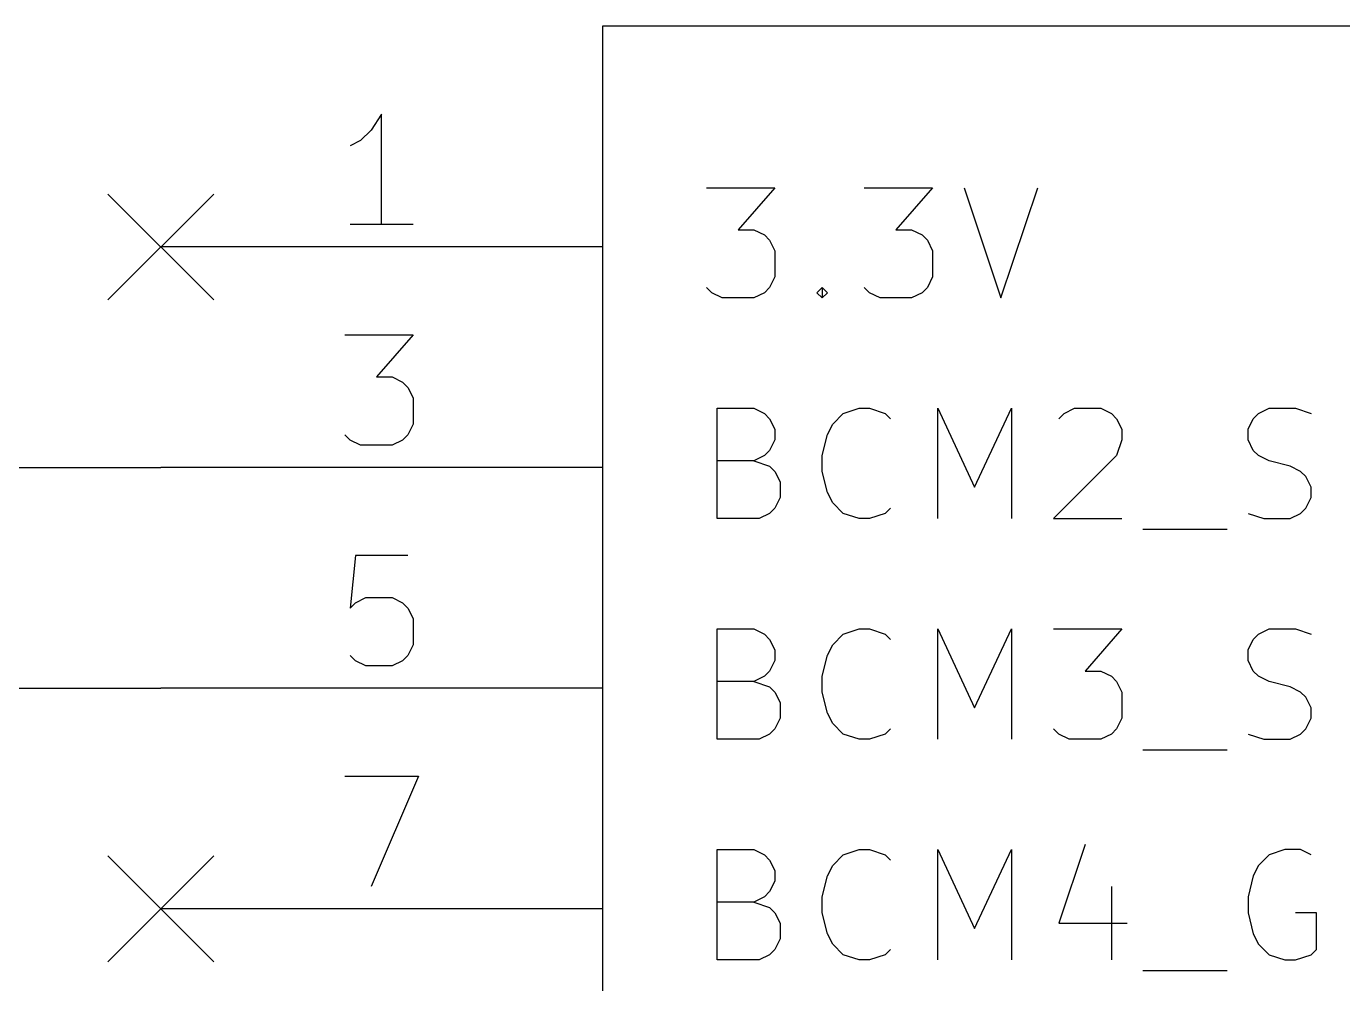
# Model space of a CAD drawing. Extents: x 0.4 to 11.3, y -7.9 to -0.4.
# Drawn here: x 0.889 to 1.485, y -1.384 to -0.95 of the extents above; entities that cross this region are included whole.
import ezdxf

# ---------------------------------------------------------------- set-up
doc = ezdxf.new("R2010")
doc.units = 0
doc.header["$MEASUREMENT"] = 0
for name, color, linetype in [('BLUE2', 5, 'CONTINUOUS'), ('CYAN2', 4, 'CONTINUOUS'), ('GREEN3', 91, 'CONTINUOUS'), ('RED2', 1, 'CONTINUOUS'), ('RED3', 11, 'CONTINUOUS')]:
    doc.layers.add(name, color=color, linetype=linetype)

msp = doc.modelspace()

# ---------------------------------------------------------------- linework, layer by layer
at = {"layer": 'BLUE2', "linetype": 'CONTINUOUS'}
for p, q in [((0.926, -1.026), (0.974, -1.074)), ((0.974, -1.026), (0.926, -1.074)), ((0.926, -1.326), (0.974, -1.374)), ((0.974, -1.326), (0.926, -1.374))]:
    msp.add_line(p, q, dxfattribs=at)
at = {"layer": 'CYAN2', "linetype": 'CONTINUOUS'}
for p, q in [((1.19714, -1.02313), (1.22809, -1.02313)), ((1.19714, -1.02313), (1.22809, -1.02313)), ((1.22809, -1.02313), (1.21143, -1.04218)), ((1.22809, -1.02313), (1.21143, -1.04218)), ((1.26857, -1.02313), (1.29952, -1.02313)), ((1.26857, -1.02313), (1.29952, -1.02313)), ((1.29952, -1.02313), (1.28285, -1.04218)), ((1.29952, -1.02313), (1.28285, -1.04218)), ((1.31381, -1.02313), (1.33047, -1.07313)), ((1.31381, -1.02313), (1.33047, -1.07313)), ((1.33047, -1.07313), (1.34714, -1.02313)), ((1.33047, -1.07313), (1.34714, -1.02313)), ((1.21143, -1.04218), (1.21857, -1.04218)), ((1.21143, -1.04218), (1.21857, -1.04218)), ((1.21857, -1.04218), (1.22333, -1.04456)), ((1.21857, -1.04218), (1.22333, -1.04456)), ((1.28285, -1.04218), (1.29, -1.04218)), ((1.28285, -1.04218), (1.29, -1.04218)), ((1.29, -1.04218), (1.29476, -1.04456)), ((1.29, -1.04218), (1.29476, -1.04456)), ((1.22333, -1.04456), (1.22571, -1.04694)), ((1.22333, -1.04456), (1.22571, -1.04694)), ((1.22571, -1.04694), (1.22809, -1.0517)), ((1.22571, -1.04694), (1.22809, -1.0517)), ((1.29476, -1.04456), (1.29714, -1.04694)), ((1.29476, -1.04456), (1.29714, -1.04694)), ((1.29714, -1.04694), (1.29952, -1.0517)), ((1.29714, -1.04694), (1.29952, -1.0517)), ((1.22809, -1.0517), (1.22809, -1.06361)), ((1.22809, -1.0517), (1.22809, -1.06361)), ((1.29952, -1.0517), (1.29952, -1.06361)), ((1.29952, -1.0517), (1.29952, -1.06361)), ((1.22809, -1.06361), (1.22571, -1.06837)), ((1.22809, -1.06361), (1.22571, -1.06837)), ((1.29952, -1.06361), (1.29714, -1.06837)), ((1.29952, -1.06361), (1.29714, -1.06837)), ((1.19952, -1.07075), (1.19714, -1.06837)), ((1.19952, -1.07075), (1.19714, -1.06837)), ((1.20428, -1.07313), (1.19952, -1.07075)), ((1.20428, -1.07313), (1.19952, -1.07075)), ((1.22333, -1.07075), (1.21857, -1.07313)), ((1.22333, -1.07075), (1.21857, -1.07313)), ((1.22571, -1.06837), (1.22333, -1.07075)), ((1.22571, -1.06837), (1.22333, -1.07075)), ((1.24714, -1.07075), (1.24952, -1.06837)), ((1.24714, -1.07075), (1.24952, -1.06837)), ((1.24952, -1.07313), (1.24714, -1.07075)), ((1.24952, -1.07313), (1.24714, -1.07075)), ((1.24952, -1.06837), (1.2519, -1.07075)), ((1.24952, -1.06837), (1.24952, -1.07313)), ((1.24952, -1.06837), (1.2519, -1.07075)), ((1.24952, -1.06837), (1.24952, -1.07313)), ((1.2519, -1.07075), (1.24952, -1.07313)), ((1.2519, -1.07075), (1.24952, -1.07313)), ((1.27095, -1.07075), (1.26857, -1.06837)), ((1.27095, -1.07075), (1.26857, -1.06837)), ((1.27571, -1.07313), (1.27095, -1.07075)), ((1.27571, -1.07313), (1.27095, -1.07075)), ((1.29476, -1.07075), (1.29, -1.07313)), ((1.29476, -1.07075), (1.29, -1.07313)), ((1.29714, -1.06837), (1.29476, -1.07075)), ((1.29714, -1.06837), (1.29476, -1.07075)), ((1.21857, -1.07313), (1.20428, -1.07313)), ((1.21857, -1.07313), (1.20428, -1.07313)), ((1.29, -1.07313), (1.27571, -1.07313)), ((1.29, -1.07313), (1.27571, -1.07313)), ((1.2019, -1.17313), (1.2019, -1.12313)), ((1.2019, -1.12313), (1.21857, -1.12313)), ((1.2019, -1.17313), (1.2019, -1.12313)), ((1.2019, -1.12313), (1.21857, -1.12313)), ((1.21857, -1.12313), (1.22333, -1.12551)), ((1.21857, -1.12313), (1.22333, -1.12551)), ((1.22333, -1.12551), (1.22571, -1.12789)), ((1.22333, -1.12551), (1.22571, -1.12789)), ((1.25428, -1.13028), (1.25905, -1.12551)), ((1.25428, -1.13028), (1.25905, -1.12551)), ((1.25905, -1.12551), (1.26619, -1.12313)), ((1.25905, -1.12551), (1.26619, -1.12313)), ((1.26619, -1.12313), (1.27095, -1.12313)), ((1.26619, -1.12313), (1.27095, -1.12313)), ((1.27095, -1.12313), (1.27809, -1.12551)), ((1.27095, -1.12313), (1.27809, -1.12551)), ((1.27809, -1.12551), (1.28047, -1.12789)), ((1.27809, -1.12551), (1.28047, -1.12789)), ((1.3019, -1.17313), (1.3019, -1.12313)), ((1.3019, -1.12313), (1.31857, -1.15885)), ((1.3019, -1.17313), (1.3019, -1.12313)), ((1.3019, -1.12313), (1.31857, -1.15885)), ((1.31857, -1.15885), (1.33524, -1.12313)), ((1.31857, -1.15885), (1.33524, -1.12313)), ((1.33524, -1.12313), (1.33524, -1.17313)), ((1.33524, -1.12313), (1.33524, -1.17313)), ((1.35667, -1.12789), (1.35904, -1.12551)), ((1.35667, -1.12789), (1.35904, -1.12551)), ((1.35904, -1.12551), (1.36381, -1.12313)), ((1.35904, -1.12551), (1.36381, -1.12313)), ((1.36381, -1.12313), (1.37571, -1.12313)), ((1.36381, -1.12313), (1.37571, -1.12313)), ((1.37571, -1.12313), (1.38047, -1.12551)), ((1.37571, -1.12313), (1.38047, -1.12551)), ((1.38047, -1.12551), (1.38285, -1.12789)), ((1.38047, -1.12551), (1.38285, -1.12789)), ((1.44476, -1.12789), (1.44714, -1.12551)), ((1.44476, -1.12789), (1.44714, -1.12551)), ((1.44714, -1.12551), (1.4519, -1.12313)), ((1.44714, -1.12551), (1.4519, -1.12313)), ((1.4519, -1.12313), (1.4638, -1.12313)), ((1.4519, -1.12313), (1.4638, -1.12313)), ((1.4638, -1.12313), (1.47095, -1.12551)), ((1.4638, -1.12313), (1.47095, -1.12551)), ((1.22571, -1.12789), (1.22809, -1.13265)), ((1.22571, -1.12789), (1.22809, -1.13265)), ((1.22809, -1.13265), (1.22809, -1.13742)), ((1.22809, -1.13265), (1.22809, -1.13742)), ((1.2519, -1.13504), (1.25428, -1.13028)), ((1.2519, -1.13504), (1.25428, -1.13028)), ((1.38285, -1.12789), (1.38524, -1.13265)), ((1.38285, -1.12789), (1.38524, -1.13265)), ((1.38524, -1.13265), (1.38524, -1.13742)), ((1.38524, -1.13265), (1.38524, -1.13742)), ((1.44238, -1.13265), (1.44476, -1.12789)), ((1.44238, -1.13265), (1.44476, -1.12789)), ((1.44238, -1.13742), (1.44238, -1.13265)), ((1.44238, -1.13742), (1.44238, -1.13265)), ((1.22809, -1.13742), (1.22571, -1.14218)), ((1.22809, -1.13742), (1.22571, -1.14218)), ((1.24952, -1.14456), (1.2519, -1.13504)), ((1.24952, -1.14456), (1.2519, -1.13504)), ((1.38524, -1.13742), (1.38285, -1.14456)), ((1.38524, -1.13742), (1.38285, -1.14456)), ((1.44476, -1.14218), (1.44238, -1.13742)), ((1.44476, -1.14218), (1.44238, -1.13742)), ((1.22333, -1.14456), (1.21857, -1.14694)), ((1.22333, -1.14456), (1.21857, -1.14694)), ((1.22571, -1.14218), (1.22333, -1.14456)), ((1.22571, -1.14218), (1.22333, -1.14456)), ((1.24952, -1.1517), (1.24952, -1.14456)), ((1.24952, -1.1517), (1.24952, -1.14456)), ((1.38285, -1.14456), (1.35428, -1.17313)), ((1.38285, -1.14456), (1.35428, -1.17313)), ((1.44714, -1.14456), (1.44476, -1.14218)), ((1.44714, -1.14456), (1.44476, -1.14218)), ((1.4519, -1.14694), (1.44714, -1.14456)), ((1.4519, -1.14694), (1.44714, -1.14456)), ((1.21857, -1.14694), (1.2019, -1.14694)), ((1.21857, -1.14694), (1.2019, -1.14694)), ((1.21857, -1.14694), (1.22571, -1.14932)), ((1.21857, -1.14694), (1.22571, -1.14932)), ((1.22571, -1.14932), (1.22809, -1.1517)), ((1.22571, -1.14932), (1.22809, -1.1517)), ((1.46143, -1.14932), (1.4519, -1.14694)), ((1.46143, -1.14932), (1.4519, -1.14694)), ((1.46619, -1.1517), (1.46143, -1.14932)), ((1.46619, -1.1517), (1.46143, -1.14932)), ((1.22809, -1.1517), (1.23047, -1.15646)), ((1.22809, -1.1517), (1.23047, -1.15646)), ((1.23047, -1.15646), (1.23047, -1.16361)), ((1.23047, -1.15646), (1.23047, -1.16361)), ((1.2519, -1.16122), (1.24952, -1.1517)), ((1.2519, -1.16122), (1.24952, -1.1517)), ((1.46857, -1.15408), (1.46619, -1.1517)), ((1.46857, -1.15408), (1.46619, -1.1517)), ((1.47095, -1.15885), (1.46857, -1.15408)), ((1.47095, -1.15885), (1.46857, -1.15408)), ((1.25428, -1.16599), (1.2519, -1.16122)), ((1.25428, -1.16599), (1.2519, -1.16122)), ((1.47095, -1.16361), (1.47095, -1.15885)), ((1.47095, -1.16361), (1.47095, -1.15885)), ((1.22809, -1.16837), (1.22571, -1.17075)), ((1.22809, -1.16837), (1.22571, -1.17075)), ((1.23047, -1.16361), (1.22809, -1.16837)), ((1.23047, -1.16361), (1.22809, -1.16837)), ((1.25905, -1.17075), (1.25428, -1.16599)), ((1.25905, -1.17075), (1.25428, -1.16599)), ((1.28047, -1.16837), (1.27809, -1.17075)), ((1.28047, -1.16837), (1.27809, -1.17075)), ((1.46619, -1.17075), (1.46857, -1.16837)), ((1.46619, -1.17075), (1.46857, -1.16837)), ((1.46857, -1.16837), (1.47095, -1.16361)), ((1.46857, -1.16837), (1.47095, -1.16361)), ((1.22095, -1.17313), (1.2019, -1.17313)), ((1.22095, -1.17313), (1.2019, -1.17313)), ((1.22571, -1.17075), (1.22095, -1.17313)), ((1.22571, -1.17075), (1.22095, -1.17313)), ((1.26619, -1.17313), (1.25905, -1.17075)), ((1.26619, -1.17313), (1.25905, -1.17075)), ((1.27095, -1.17313), (1.26619, -1.17313)), ((1.27095, -1.17313), (1.26619, -1.17313)), ((1.27809, -1.17075), (1.27095, -1.17313)), ((1.27809, -1.17075), (1.27095, -1.17313)), ((1.35428, -1.17313), (1.38524, -1.17313)), ((1.35428, -1.17313), (1.38524, -1.17313)), ((1.44238, -1.17075), (1.44952, -1.17313)), ((1.44238, -1.17075), (1.44952, -1.17313)), ((1.44952, -1.17313), (1.46143, -1.17313)), ((1.44952, -1.17313), (1.46143, -1.17313)), ((1.46143, -1.17313), (1.46619, -1.17075)), ((1.46143, -1.17313), (1.46619, -1.17075)), ((1.39476, -1.17789), (1.43285, -1.17789)), ((1.39476, -1.17789), (1.43285, -1.17789)), ((1.2019, -1.27313), (1.2019, -1.22313)), ((1.2019, -1.22313), (1.21857, -1.22313)), ((1.2019, -1.27313), (1.2019, -1.22313)), ((1.2019, -1.22313), (1.21857, -1.22313)), ((1.21857, -1.22313), (1.22333, -1.22551)), ((1.21857, -1.22313), (1.22333, -1.22551)), ((1.22333, -1.22551), (1.22571, -1.22789)), ((1.22333, -1.22551), (1.22571, -1.22789)), ((1.22571, -1.22789), (1.22809, -1.23265)), ((1.22571, -1.22789), (1.22809, -1.23265)), ((1.25428, -1.23028), (1.25905, -1.22551)), ((1.25428, -1.23028), (1.25905, -1.22551)), ((1.25905, -1.22551), (1.26619, -1.22313)), ((1.25905, -1.22551), (1.26619, -1.22313)), ((1.26619, -1.22313), (1.27095, -1.22313)), ((1.26619, -1.22313), (1.27095, -1.22313)), ((1.27095, -1.22313), (1.27809, -1.22551)), ((1.27095, -1.22313), (1.27809, -1.22551)), ((1.27809, -1.22551), (1.28047, -1.22789)), ((1.27809, -1.22551), (1.28047, -1.22789)), ((1.3019, -1.27313), (1.3019, -1.22313)), ((1.3019, -1.22313), (1.31857, -1.25885)), ((1.3019, -1.27313), (1.3019, -1.22313)), ((1.3019, -1.22313), (1.31857, -1.25885)), ((1.31857, -1.25885), (1.33524, -1.22313)), ((1.31857, -1.25885), (1.33524, -1.22313)), ((1.33524, -1.22313), (1.33524, -1.27313)), ((1.33524, -1.22313), (1.33524, -1.27313)), ((1.35428, -1.22313), (1.38524, -1.22313)), ((1.35428, -1.22313), (1.38524, -1.22313)), ((1.38524, -1.22313), (1.36857, -1.24218)), ((1.38524, -1.22313), (1.36857, -1.24218)), ((1.44238, -1.23265), (1.44476, -1.22789)), ((1.44238, -1.23265), (1.44476, -1.22789)), ((1.44476, -1.22789), (1.44714, -1.22551)), ((1.44476, -1.22789), (1.44714, -1.22551)), ((1.44714, -1.22551), (1.4519, -1.22313)), ((1.44714, -1.22551), (1.4519, -1.22313)), ((1.4519, -1.22313), (1.4638, -1.22313)), ((1.4519, -1.22313), (1.4638, -1.22313)), ((1.4638, -1.22313), (1.47095, -1.22551)), ((1.4638, -1.22313), (1.47095, -1.22551)), ((1.22809, -1.23265), (1.22809, -1.23742)), ((1.22809, -1.23265), (1.22809, -1.23742)), ((1.2519, -1.23504), (1.25428, -1.23028)), ((1.2519, -1.23504), (1.25428, -1.23028)), ((1.44238, -1.23742), (1.44238, -1.23265)), ((1.44238, -1.23742), (1.44238, -1.23265)), ((1.22809, -1.23742), (1.22571, -1.24218)), ((1.22809, -1.23742), (1.22571, -1.24218)), ((1.24952, -1.24456), (1.2519, -1.23504)), ((1.24952, -1.24456), (1.2519, -1.23504)), ((1.44476, -1.24218), (1.44238, -1.23742)), ((1.44476, -1.24218), (1.44238, -1.23742)), ((1.22333, -1.24456), (1.21857, -1.24694)), ((1.22333, -1.24456), (1.21857, -1.24694)), ((1.22571, -1.24218), (1.22333, -1.24456)), ((1.22571, -1.24218), (1.22333, -1.24456)), ((1.24952, -1.2517), (1.24952, -1.24456)), ((1.24952, -1.2517), (1.24952, -1.24456)), ((1.36857, -1.24218), (1.37571, -1.24218)), ((1.36857, -1.24218), (1.37571, -1.24218)), ((1.37571, -1.24218), (1.38047, -1.24456)), ((1.37571, -1.24218), (1.38047, -1.24456)), ((1.38047, -1.24456), (1.38285, -1.24694)), ((1.38047, -1.24456), (1.38285, -1.24694)), ((1.44714, -1.24456), (1.44476, -1.24218)), ((1.44714, -1.24456), (1.44476, -1.24218)), ((1.4519, -1.24694), (1.44714, -1.24456)), ((1.4519, -1.24694), (1.44714, -1.24456)), ((1.21857, -1.24694), (1.2019, -1.24694)), ((1.21857, -1.24694), (1.2019, -1.24694)), ((1.21857, -1.24694), (1.22571, -1.24932)), ((1.21857, -1.24694), (1.22571, -1.24932)), ((1.22571, -1.24932), (1.22809, -1.2517)), ((1.22571, -1.24932), (1.22809, -1.2517)), ((1.22809, -1.2517), (1.23047, -1.25646)), ((1.22809, -1.2517), (1.23047, -1.25646)), ((1.2519, -1.26122), (1.24952, -1.2517)), ((1.2519, -1.26122), (1.24952, -1.2517)), ((1.38285, -1.24694), (1.38524, -1.2517)), ((1.38285, -1.24694), (1.38524, -1.2517)), ((1.38524, -1.2517), (1.38524, -1.26361)), ((1.38524, -1.2517), (1.38524, -1.26361)), ((1.46143, -1.24932), (1.4519, -1.24694)), ((1.46143, -1.24932), (1.4519, -1.24694)), ((1.46619, -1.2517), (1.46143, -1.24932)), ((1.46619, -1.2517), (1.46143, -1.24932)), ((1.46857, -1.25408), (1.46619, -1.2517)), ((1.46857, -1.25408), (1.46619, -1.2517)), ((1.23047, -1.25646), (1.23047, -1.26361)), ((1.23047, -1.25646), (1.23047, -1.26361)), ((1.47095, -1.25885), (1.46857, -1.25408)), ((1.47095, -1.25885), (1.46857, -1.25408)), ((1.23047, -1.26361), (1.22809, -1.26837)), ((1.23047, -1.26361), (1.22809, -1.26837)), ((1.25428, -1.26599), (1.2519, -1.26122)), ((1.25428, -1.26599), (1.2519, -1.26122)), ((1.38524, -1.26361), (1.38285, -1.26837)), ((1.38524, -1.26361), (1.38285, -1.26837)), ((1.46857, -1.26837), (1.47095, -1.26361)), ((1.46857, -1.26837), (1.47095, -1.26361)), ((1.47095, -1.26361), (1.47095, -1.25885)), ((1.47095, -1.26361), (1.47095, -1.25885)), ((1.22809, -1.26837), (1.22571, -1.27075)), ((1.22809, -1.26837), (1.22571, -1.27075)), ((1.25905, -1.27075), (1.25428, -1.26599)), ((1.25905, -1.27075), (1.25428, -1.26599)), ((1.28047, -1.26837), (1.27809, -1.27075)), ((1.28047, -1.26837), (1.27809, -1.27075)), ((1.35667, -1.27075), (1.35428, -1.26837)), ((1.35667, -1.27075), (1.35428, -1.26837)), ((1.38285, -1.26837), (1.38047, -1.27075)), ((1.38285, -1.26837), (1.38047, -1.27075)), ((1.46619, -1.27075), (1.46857, -1.26837)), ((1.46619, -1.27075), (1.46857, -1.26837)), ((1.22095, -1.27313), (1.2019, -1.27313)), ((1.22095, -1.27313), (1.2019, -1.27313)), ((1.22571, -1.27075), (1.22095, -1.27313)), ((1.22571, -1.27075), (1.22095, -1.27313)), ((1.26619, -1.27313), (1.25905, -1.27075)), ((1.26619, -1.27313), (1.25905, -1.27075)), ((1.27095, -1.27313), (1.26619, -1.27313)), ((1.27095, -1.27313), (1.26619, -1.27313)), ((1.27809, -1.27075), (1.27095, -1.27313)), ((1.27809, -1.27075), (1.27095, -1.27313)), ((1.36143, -1.27313), (1.35667, -1.27075)), ((1.36143, -1.27313), (1.35667, -1.27075)), ((1.37571, -1.27313), (1.36143, -1.27313)), ((1.37571, -1.27313), (1.36143, -1.27313)), ((1.38047, -1.27075), (1.37571, -1.27313)), ((1.38047, -1.27075), (1.37571, -1.27313)), ((1.44238, -1.27075), (1.44952, -1.27313)), ((1.44238, -1.27075), (1.44952, -1.27313)), ((1.44952, -1.27313), (1.46143, -1.27313)), ((1.44952, -1.27313), (1.46143, -1.27313)), ((1.46143, -1.27313), (1.46619, -1.27075)), ((1.46143, -1.27313), (1.46619, -1.27075)), ((1.39476, -1.27789), (1.43285, -1.27789)), ((1.39476, -1.27789), (1.43285, -1.27789)), ((1.2019, -1.37313), (1.2019, -1.32313)), ((1.2019, -1.32313), (1.21857, -1.32313)), ((1.2019, -1.37313), (1.2019, -1.32313)), ((1.2019, -1.32313), (1.21857, -1.32313)), ((1.21857, -1.32313), (1.22333, -1.32551)), ((1.21857, -1.32313), (1.22333, -1.32551)), ((1.25905, -1.32551), (1.26619, -1.32313)), ((1.25905, -1.32551), (1.26619, -1.32313)), ((1.26619, -1.32313), (1.27095, -1.32313)), ((1.26619, -1.32313), (1.27095, -1.32313)), ((1.27095, -1.32313), (1.27809, -1.32551)), ((1.27095, -1.32313), (1.27809, -1.32551)), ((1.3019, -1.37313), (1.3019, -1.32313)), ((1.3019, -1.32313), (1.31857, -1.35885)), ((1.3019, -1.37313), (1.3019, -1.32313)), ((1.3019, -1.32313), (1.31857, -1.35885)), ((1.31857, -1.35885), (1.33524, -1.32313)), ((1.31857, -1.35885), (1.33524, -1.32313)), ((1.33524, -1.32313), (1.33524, -1.37313)), ((1.33524, -1.32313), (1.33524, -1.37313)), ((1.36857, -1.32075), (1.35667, -1.35646)), ((1.36857, -1.32075), (1.35667, -1.35646)), ((1.45904, -1.32313), (1.4519, -1.32551)), ((1.45904, -1.32313), (1.4519, -1.32551)), ((1.46619, -1.32313), (1.45904, -1.32313)), ((1.46619, -1.32313), (1.45904, -1.32313)), ((1.47095, -1.32551), (1.46619, -1.32313)), ((1.47095, -1.32551), (1.46619, -1.32313)), ((1.22333, -1.32551), (1.22571, -1.32789)), ((1.22333, -1.32551), (1.22571, -1.32789)), ((1.22571, -1.32789), (1.22809, -1.33265)), ((1.22571, -1.32789), (1.22809, -1.33265)), ((1.25428, -1.33028), (1.25905, -1.32551)), ((1.25428, -1.33028), (1.25905, -1.32551)), ((1.27809, -1.32551), (1.28047, -1.32789)), ((1.27809, -1.32551), (1.28047, -1.32789)), ((1.4519, -1.32551), (1.44714, -1.33028)), ((1.4519, -1.32551), (1.44714, -1.33028)), ((1.22809, -1.33265), (1.22809, -1.33742)), ((1.22809, -1.33265), (1.22809, -1.33742)), ((1.24952, -1.34456), (1.2519, -1.33504)), ((1.24952, -1.34456), (1.2519, -1.33504)), ((1.2519, -1.33504), (1.25428, -1.33028)), ((1.2519, -1.33504), (1.25428, -1.33028)), ((1.44476, -1.33504), (1.44238, -1.34456)), ((1.44476, -1.33504), (1.44238, -1.34456)), ((1.44714, -1.33028), (1.44476, -1.33504)), ((1.44714, -1.33028), (1.44476, -1.33504)), ((1.22809, -1.33742), (1.22571, -1.34218)), ((1.22809, -1.33742), (1.22571, -1.34218)), ((1.38047, -1.3398), (1.38047, -1.37313)), ((1.38047, -1.3398), (1.38047, -1.37313)), ((1.21857, -1.34694), (1.2019, -1.34694)), ((1.21857, -1.34694), (1.2019, -1.34694)), ((1.22333, -1.34456), (1.21857, -1.34694)), ((1.22333, -1.34456), (1.21857, -1.34694)), ((1.21857, -1.34694), (1.22571, -1.34932)), ((1.21857, -1.34694), (1.22571, -1.34932)), ((1.22571, -1.34218), (1.22333, -1.34456)), ((1.22571, -1.34218), (1.22333, -1.34456)), ((1.24952, -1.3517), (1.24952, -1.34456)), ((1.24952, -1.3517), (1.24952, -1.34456)), ((1.44238, -1.34456), (1.44238, -1.3517)), ((1.44238, -1.34456), (1.44238, -1.3517)), ((1.22571, -1.34932), (1.22809, -1.3517)), ((1.22571, -1.34932), (1.22809, -1.3517)), ((1.22809, -1.3517), (1.23047, -1.35646)), ((1.22809, -1.3517), (1.23047, -1.35646)), ((1.2519, -1.36122), (1.24952, -1.3517)), ((1.2519, -1.36122), (1.24952, -1.3517)), ((1.44238, -1.3517), (1.44476, -1.36122)), ((1.44238, -1.3517), (1.44476, -1.36122)), ((1.47333, -1.3517), (1.4638, -1.3517)), ((1.47333, -1.3517), (1.4638, -1.3517)), ((1.47333, -1.36837), (1.47333, -1.3517)), ((1.47333, -1.36837), (1.47333, -1.3517)), ((1.23047, -1.35646), (1.23047, -1.36361)), ((1.23047, -1.35646), (1.23047, -1.36361)), ((1.35667, -1.35646), (1.38761, -1.35646)), ((1.35667, -1.35646), (1.38761, -1.35646)), ((1.23047, -1.36361), (1.22809, -1.36837)), ((1.23047, -1.36361), (1.22809, -1.36837)), ((1.25428, -1.36599), (1.2519, -1.36122)), ((1.25428, -1.36599), (1.2519, -1.36122)), ((1.44476, -1.36122), (1.44714, -1.36599)), ((1.44476, -1.36122), (1.44714, -1.36599)), ((1.22571, -1.37075), (1.22095, -1.37313)), ((1.22571, -1.37075), (1.22095, -1.37313)), ((1.22809, -1.36837), (1.22571, -1.37075)), ((1.22809, -1.36837), (1.22571, -1.37075)), ((1.25905, -1.37075), (1.25428, -1.36599)), ((1.25905, -1.37075), (1.25428, -1.36599)), ((1.26619, -1.37313), (1.25905, -1.37075)), ((1.26619, -1.37313), (1.25905, -1.37075)), ((1.27809, -1.37075), (1.27095, -1.37313)), ((1.27809, -1.37075), (1.27095, -1.37313)), ((1.28047, -1.36837), (1.27809, -1.37075)), ((1.28047, -1.36837), (1.27809, -1.37075)), ((1.44714, -1.36599), (1.4519, -1.37075)), ((1.44714, -1.36599), (1.4519, -1.37075)), ((1.4519, -1.37075), (1.45904, -1.37313)), ((1.4519, -1.37075), (1.45904, -1.37313)), ((1.4638, -1.37313), (1.47095, -1.37075)), ((1.4638, -1.37313), (1.47095, -1.37075)), ((1.47095, -1.37075), (1.47333, -1.36837)), ((1.47095, -1.37075), (1.47333, -1.36837)), ((1.22095, -1.37313), (1.2019, -1.37313)), ((1.22095, -1.37313), (1.2019, -1.37313)), ((1.27095, -1.37313), (1.26619, -1.37313)), ((1.27095, -1.37313), (1.26619, -1.37313)), ((1.45904, -1.37313), (1.4638, -1.37313)), ((1.45904, -1.37313), (1.4638, -1.37313)), ((1.39476, -1.37789), (1.43285, -1.37789)), ((1.39476, -1.37789), (1.43285, -1.37789))]:
    msp.add_line(p, q, dxfattribs=at)
at = {"layer": 'GREEN3', "linetype": 'CONTINUOUS'}
for p, q in [((0.75, -1.15), (0.95, -1.15)), ((0.75, -1.25), (0.95, -1.25))]:
    msp.add_line(p, q, dxfattribs=at)
at = {"layer": 'RED2', "linetype": 'CONTINUOUS'}
for p, q in [((1.15, -0.95), (1.15, -3.05)), ((2.65, -0.95), (1.15, -0.95)), ((1.15, -1.05), (0.95, -1.05)), ((1.15, -1.05), (0.95, -1.05)), ((1.15, -1.15), (0.95, -1.15)), ((1.15, -1.15), (0.95, -1.15)), ((1.15, -1.25), (0.95, -1.25)), ((1.15, -1.25), (0.95, -1.25)), ((1.15, -1.35), (0.95, -1.35)), ((1.15, -1.35), (0.95, -1.35))]:
    msp.add_line(p, q, dxfattribs=at)
at = {"layer": 'RED3', "linetype": 'CONTINUOUS'}
for p, q in [((1.05, -0.98988), (1.04524, -0.99702)), ((1.05, -0.98988), (1.04524, -0.99702)), ((1.05, -1.03988), (1.05, -0.98988)), ((1.05, -1.03988), (1.05, -0.98988)), ((1.04524, -0.99702), (1.04048, -1.00178)), ((1.04524, -0.99702), (1.04048, -1.00178)), ((1.04048, -1.00178), (1.03572, -1.00417)), ((1.04048, -1.00178), (1.03572, -1.00417)), ((1.06429, -1.03988), (1.03572, -1.03988)), ((1.06429, -1.03988), (1.03572, -1.03988)), ((1.03333, -1.08988), (1.06429, -1.08988)), ((1.03333, -1.08988), (1.06429, -1.08988)), ((1.06429, -1.08988), (1.04762, -1.10893)), ((1.06429, -1.08988), (1.04762, -1.10893)), ((1.04762, -1.10893), (1.05476, -1.10893)), ((1.04762, -1.10893), (1.05476, -1.10893)), ((1.05476, -1.10893), (1.05952, -1.11131)), ((1.05476, -1.10893), (1.05952, -1.11131)), ((1.05952, -1.11131), (1.06191, -1.11369)), ((1.05952, -1.11131), (1.06191, -1.11369)), ((1.06191, -1.11369), (1.06429, -1.11845)), ((1.06191, -1.11369), (1.06429, -1.11845)), ((1.06429, -1.11845), (1.06429, -1.13035)), ((1.06429, -1.11845), (1.06429, -1.13035)), ((1.06429, -1.13035), (1.06191, -1.13512)), ((1.06429, -1.13035), (1.06191, -1.13512)), ((1.03572, -1.1375), (1.03333, -1.13512)), ((1.03572, -1.1375), (1.03333, -1.13512)), ((1.04048, -1.13988), (1.03572, -1.1375)), ((1.04048, -1.13988), (1.03572, -1.1375)), ((1.05952, -1.1375), (1.05476, -1.13988)), ((1.05952, -1.1375), (1.05476, -1.13988)), ((1.06191, -1.13512), (1.05952, -1.1375)), ((1.06191, -1.13512), (1.05952, -1.1375)), ((1.05476, -1.13988), (1.04048, -1.13988)), ((1.05476, -1.13988), (1.04048, -1.13988)), ((1.03809, -1.18988), (1.03572, -1.21369)), ((1.03809, -1.18988), (1.03572, -1.21369)), ((1.06191, -1.18988), (1.03809, -1.18988)), ((1.06191, -1.18988), (1.03809, -1.18988)), ((1.03809, -1.21131), (1.04286, -1.20893)), ((1.03809, -1.21131), (1.04286, -1.20893)), ((1.04286, -1.20893), (1.05476, -1.20893)), ((1.04286, -1.20893), (1.05476, -1.20893)), ((1.05476, -1.20893), (1.05952, -1.21131)), ((1.05476, -1.20893), (1.05952, -1.21131)), ((1.03572, -1.21369), (1.03809, -1.21131)), ((1.03572, -1.21369), (1.03809, -1.21131)), ((1.05952, -1.21131), (1.06191, -1.21369)), ((1.05952, -1.21131), (1.06191, -1.21369)), ((1.06191, -1.21369), (1.06429, -1.21845)), ((1.06191, -1.21369), (1.06429, -1.21845)), ((1.06429, -1.21845), (1.06429, -1.23035)), ((1.06429, -1.21845), (1.06429, -1.23035)), ((1.06429, -1.23035), (1.06191, -1.23512)), ((1.06429, -1.23035), (1.06191, -1.23512)), ((1.03809, -1.2375), (1.03572, -1.23512)), ((1.03809, -1.2375), (1.03572, -1.23512)), ((1.04286, -1.23988), (1.03809, -1.2375)), ((1.04286, -1.23988), (1.03809, -1.2375)), ((1.05476, -1.23988), (1.04286, -1.23988)), ((1.05476, -1.23988), (1.04286, -1.23988)), ((1.05952, -1.2375), (1.05476, -1.23988)), ((1.05952, -1.2375), (1.05476, -1.23988)), ((1.06191, -1.23512), (1.05952, -1.2375)), ((1.06191, -1.23512), (1.05952, -1.2375)), ((1.03333, -1.28988), (1.06667, -1.28988)), ((1.03333, -1.28988), (1.06667, -1.28988)), ((1.06667, -1.28988), (1.04524, -1.33988)), ((1.06667, -1.28988), (1.04524, -1.33988))]:
    msp.add_line(p, q, dxfattribs=at)

doc.saveas('drawing.dxf')
